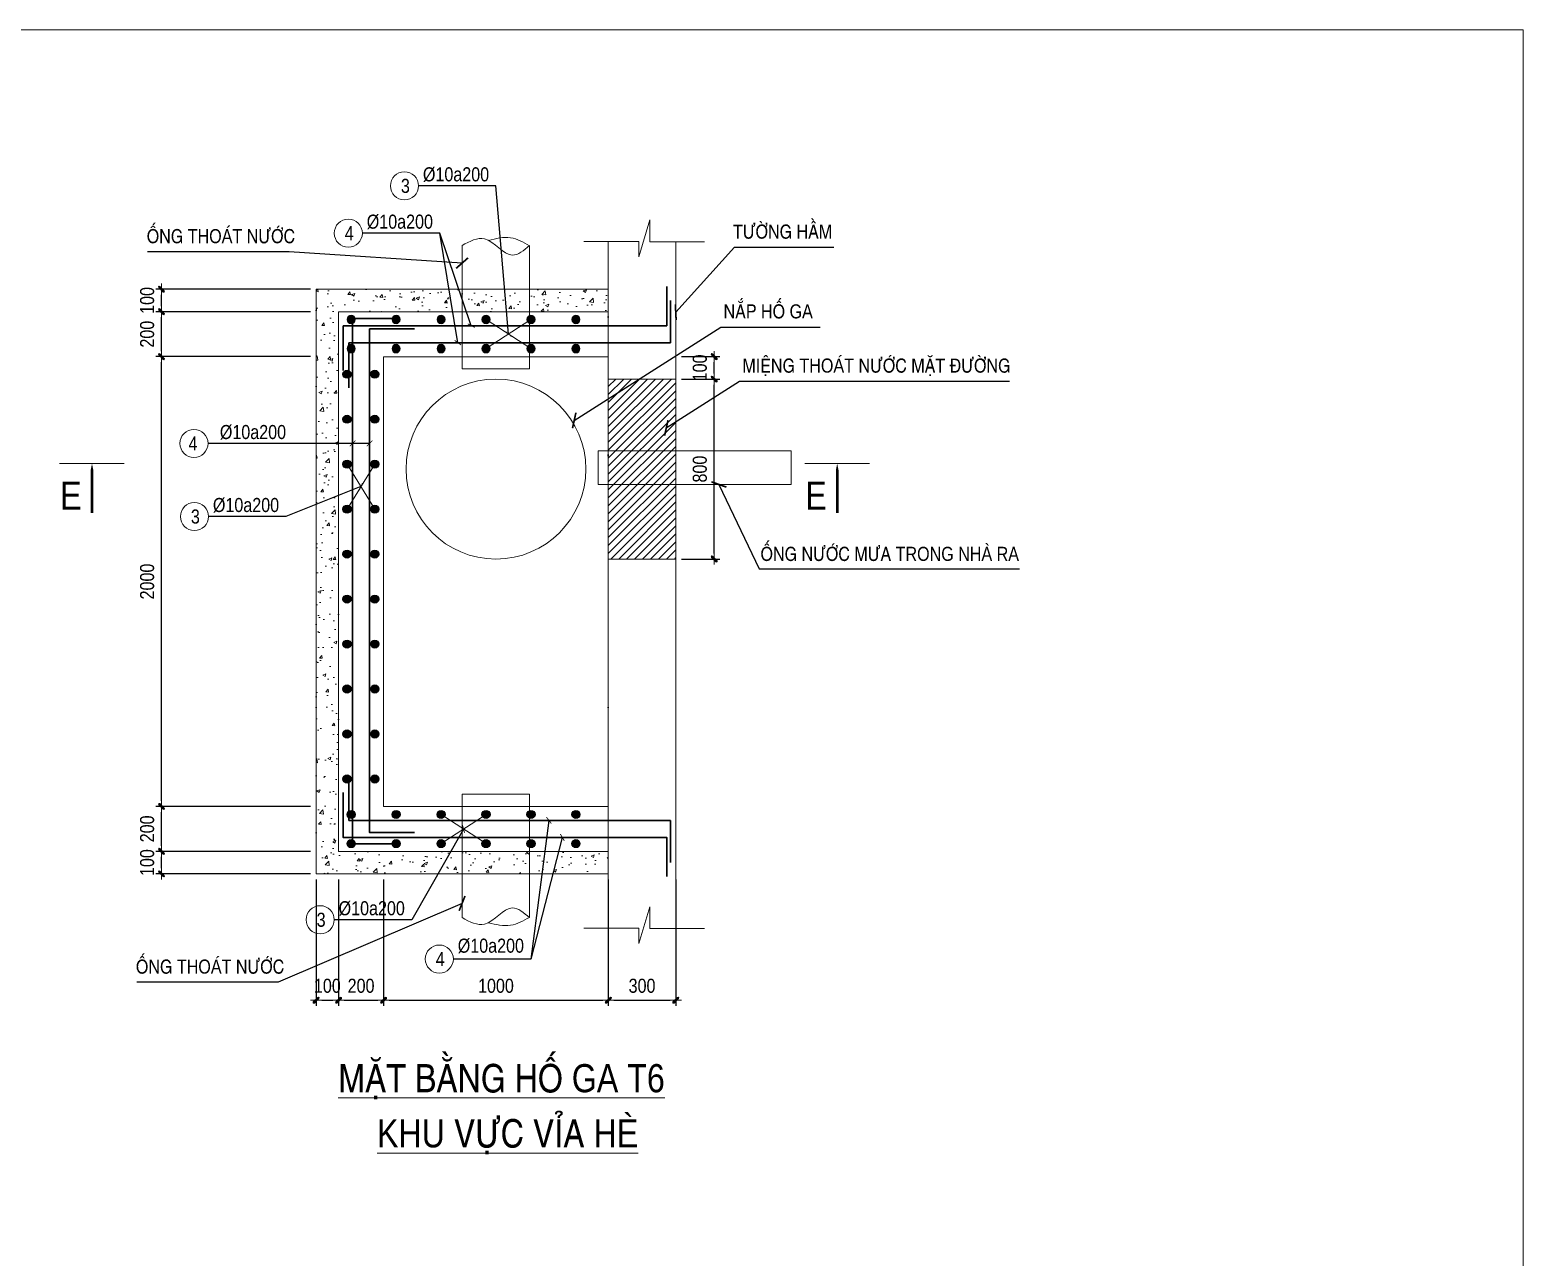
# Model space of a CAD drawing. Header units: millimetres. Extents: x -3568569 to -3536212, y 773195 to 801582.
# Drawn here: x -3547054 to -3540411, y 796125 to 801582 of the extents above; entities that cross this region are included whole.
import ezdxf
from ezdxf.enums import TextEntityAlignment as Align

# ---------------------------------------------------------------- set-up
doc = ezdxf.new("R2010")
doc.units = ezdxf.units.MM
doc.header["$MEASUREMENT"] = 0
doc.layers.get('0').update_dxf_attribs({"lineweight": 9})
doc.layers.get('Defpoints').update_dxf_attribs({"color": 10, "lineweight": 0})
for name, color, linetype, lineweight in [("'S_Concrete_Hatch_252", 252, 'Continuous', 9), ('chunho.q', 1, 'Continuous', 13), ('CTHEP', 4, 'Continuous', 30), ('DBAO', 2, 'Continuous', 13), ('KTH', 154, 'Continuous', 15), ('Net cat Betong', 6, 'Continuous', 40), ('STICK', 1, 'Continuous', 9), ('TEXT', 7, 'Continuous', 15)]:
    doc.layers.add(name, color=color, linetype=linetype, lineweight=lineweight)
for name, color, linetype in [('D-TEXT', 1, 'Continuous'), ('MEP-H-TXT25', 7, 'Continuous'), ('Wall Hatch', 134, 'Continuous')]:
    doc.layers.add(name, color=color, linetype=linetype)
doc.styles.add('Star-HelCon', font='VHELVCN_0.TTF')
doc.styles.add('TTP-HelCon', font='VHELVCN_0.TTF')
doc.dimstyles.new('TTP-25', dxfattribs={"dimscale": 25, "dimtxt": 2.5, "dimasz": 1, "dimexe": 1, "dimexo": 1, "dimgap": 0.09, "dimtad": 0, "dimdec": 4, "dimrnd": 5, "dimzin": 9, "dimdsep": 46, "dimtxsty": 'TTP-HelCon', "dimblk": 'Stick', "dimcen": 0.09, "dimdle": 1.5, "dimclrd": 256, "dimclre": 256, "dimclrt": 1, "dimadec": 0, "dimazin": 0, "dimtfac": 1, "dimtdec": 4, "dimtmove": 0, "dimatfit": 3, "dimldrblk": 'ARCHTICK', "dimfxl": 1, "dimtvp": 1, "dimtolj": 1, "dimtzin": 0, "dimarcsym": 0})

# ---------------------------------------------------------------- blocks, each defined once
blk = doc.blocks.new('Stick')
at = {"layer": 'STICK'}
h = blk.add_hatch(color=256, dxfattribs=at)
edge = h.paths.add_edge_path()
edge.add_line((0.3, 0.5), (-0.5, -0.3))
edge.add_arc((-0.4, -0.4), 0.141, 135, 315)
edge.add_line((-0.3, -0.5), (0.5, 0.3))
edge.add_arc((0.4, 0.4), 0.141, 315, 495)
blk.add_line((1, 0), (-1, 0), dxfattribs=at)
blk.add_lwpolyline([(0.3, 0.5), (-0.5, -0.3, 1), (-0.3, -0.5), (0.5, 0.3, 1), (0.3, 0.5, 1)], format="xyb", dxfattribs=at)
blk = doc.blocks.new('*U245')
at = {"layer": 'Wall Hatch'}
h = blk.add_hatch(color=2, dxfattribs=at)
h.dxf.hatch_style = 1
h.paths.add_polyline_path([(-18, 0, 1), (18, 0, 1)])
at = {"layer": 'D-TEXT'}
blk.add_circle((0, 0), 18, dxfattribs=at)
blk = doc.blocks.new('*U246')
at = {"layer": 'Net cat Betong', "color": 0, "linetype": 'ByBlock', "lineweight": -2, "transparency": 16777216}
for p in [(0, 1000), (0, 800), (0, 600), (0, 400), (0, 200), (0, 0)]:
    blk.add_blockref('*U245', p, dxfattribs=at)
blk = doc.blocks.new('*U244')
at = {"layer": 'Wall Hatch'}
h = blk.add_hatch(color=2, dxfattribs=at)
h.dxf.hatch_style = 1
h.paths.add_polyline_path([(-18, 0, 1), (18, 0, 1)])
at = {"layer": 'D-TEXT'}
blk.add_circle((0, 0), 18, dxfattribs=at)
blk = doc.blocks.new('*U243')
at = {"layer": 'Net cat Betong', "color": 0, "linetype": 'ByBlock', "lineweight": -2, "transparency": 16777216}
for p in [(0, 1000), (0, 800), (0, 600), (0, 400), (0, 200), (0, 0)]:
    blk.add_blockref('*U244', p, dxfattribs=at)
blk = doc.blocks.new('*U249')
at = {"layer": 'Wall Hatch'}
h = blk.add_hatch(color=2, dxfattribs=at)
h.dxf.hatch_style = 1
h.paths.add_polyline_path([(-18, 0, 1), (18, 0, 1)])
at = {"layer": 'D-TEXT'}
blk.add_circle((0, 0), 18, dxfattribs=at)
blk = doc.blocks.new('*U250')
at = {"layer": 'Net cat Betong', "color": 0, "linetype": 'ByBlock', "lineweight": -2, "transparency": 16777216}
for p in [(0, 1000), (0, 800), (0, 600), (0, 400), (0, 200), (0, 0)]:
    blk.add_blockref('*U249', p, dxfattribs=at)
blk = doc.blocks.new('*U248')
at = {"layer": 'Wall Hatch'}
h = blk.add_hatch(color=2, dxfattribs=at)
h.dxf.hatch_style = 1
h.paths.add_polyline_path([(-18, 0, 1), (18, 0, 1)])
at = {"layer": 'D-TEXT'}
blk.add_circle((0, 0), 18, dxfattribs=at)
blk = doc.blocks.new('*U247')
at = {"layer": 'Net cat Betong', "color": 0, "linetype": 'ByBlock', "lineweight": -2, "transparency": 16777216}
for p in [(0, 1000), (0, 800), (0, 600), (0, 400), (0, 200), (0, 0)]:
    blk.add_blockref('*U248', p, dxfattribs=at)
blk = doc.blocks.new('*U251')
at = {"layer": 'Wall Hatch'}
h = blk.add_hatch(color=2, dxfattribs=at)
h.dxf.hatch_style = 1
h.paths.add_polyline_path([(18, 0, 1), (-18, 0, 1)])
at = {"layer": 'D-TEXT'}
blk.add_circle((0, 0), 18, dxfattribs=at)
blk = doc.blocks.new('*U252')
at = {"layer": 'Net cat Betong', "color": 0, "linetype": 'ByBlock', "lineweight": -2, "transparency": 16777216}
for p in [(0, 1800), (0, 1600), (0, 1400), (0, 1200), (0, 1000), (0, 800), (0, 600), (0, 400), (0, 200), (0, 0)]:
    blk.add_blockref('*U251', p, dxfattribs=at)
blk = doc.blocks.new('*U253')
at = {"layer": 'Wall Hatch'}
h = blk.add_hatch(color=2, dxfattribs=at)
h.dxf.hatch_style = 1
h.paths.add_polyline_path([(18, 0, 1), (-18, 0, 1)])
at = {"layer": 'D-TEXT'}
blk.add_circle((0, 0), 18, dxfattribs=at)
blk = doc.blocks.new('*U254')
at = {"layer": 'Net cat Betong', "color": 0, "linetype": 'ByBlock', "lineweight": -2, "transparency": 16777216}
for p in [(0, 1800), (0, 1600), (0, 1400), (0, 1200), (0, 1000), (0, 800), (0, 600), (0, 400), (0, 200), (0, 0)]:
    blk.add_blockref('*U253', p, dxfattribs=at)
blk = doc.blocks.new('*D267')
at = {"layer": 'Defpoints', "color": 0, "ltscale": 0.8, "transparency": 16777216}
for p in [(-3545780.5, 797829), (-3545680.5, 797829), (-3545680.5, 797266.9)]:
    blk.add_point(p, dxfattribs=at)
at = {"layer": 'KTH', "lineweight": -2, "ltscale": 0.8, "transparency": 16777216}
for p, q in [((-3545780.5, 797804), (-3545780.5, 797241.9)), ((-3545680.5, 797804), (-3545680.5, 797241.9)), ((-3545755.5, 797266.9), (-3545705.5, 797266.9))]:
    blk.add_line(p, q, dxfattribs=at)
at = {"layer": 'KTH', "lineweight": -2, "ltscale": 0.8, "transparency": 16777216, "xscale": 25, "yscale": 25, "zscale": 25, "rotation": 180}
blk.add_blockref('Stick', (-3545780.5, 797266.9), dxfattribs=at)
at = {"layer": 'KTH', "lineweight": -2, "ltscale": 0.8, "transparency": 16777216, "xscale": 25, "yscale": 25, "zscale": 25}
blk.add_blockref('Stick', (-3545680.5, 797266.9), dxfattribs=at)
at = {"layer": 'KTH', "color": 1, "ltscale": 0.8, "transparency": 16777216, "insert": (-3545730.5, 797330.8), "char_height": 62.5, "attachment_point": 5, "style": 'TTP-HelCon'}
blk.add_mtext('\\A1;100', dxfattribs=at)
blk = doc.blocks.new('_ArchTick')
at = {"color": 0, "linetype": 'ByBlock', "const_width": 0.15}
blk.add_lwpolyline([(-0.5, -0.5), (0.5, 0.5)], dxfattribs=at)
blk = doc.blocks.new('*D268')
at = {"layer": 'Defpoints', "color": 0, "ltscale": 0.8, "transparency": 16777216}
for p in [(-3545680.5, 797829), (-3545480.5, 797829), (-3545480.5, 797266.9)]:
    blk.add_point(p, dxfattribs=at)
at = {"layer": 'KTH', "lineweight": -2, "ltscale": 0.8, "transparency": 16777216}
for p, q in [((-3545680.5, 797804), (-3545680.5, 797241.9)), ((-3545480.5, 797804), (-3545480.5, 797241.9)), ((-3545655.5, 797266.9), (-3545505.5, 797266.9))]:
    blk.add_line(p, q, dxfattribs=at)
at = {"layer": 'KTH', "lineweight": -2, "ltscale": 0.8, "transparency": 16777216, "xscale": 25, "yscale": 25, "zscale": 25, "rotation": 180}
blk.add_blockref('Stick', (-3545680.5, 797266.9), dxfattribs=at)
at = {"layer": 'KTH', "lineweight": -2, "ltscale": 0.8, "transparency": 16777216, "xscale": 25, "yscale": 25, "zscale": 25}
blk.add_blockref('Stick', (-3545480.5, 797266.9), dxfattribs=at)
at = {"layer": 'KTH', "color": 1, "ltscale": 0.8, "transparency": 16777216, "insert": (-3545580.5, 797330.8), "char_height": 62.5, "attachment_point": 5, "style": 'TTP-HelCon'}
blk.add_mtext('\\A1;200', dxfattribs=at)
blk = doc.blocks.new('*D269')
at = {"layer": 'Defpoints', "color": 0, "ltscale": 0.8, "transparency": 16777216}
for p in [(-3545480.5, 797829), (-3544480.5, 797829), (-3544480.5, 797266.9)]:
    blk.add_point(p, dxfattribs=at)
at = {"layer": 'KTH', "lineweight": -2, "ltscale": 0.8, "transparency": 16777216}
for p, q in [((-3545480.5, 797804), (-3545480.5, 797241.9)), ((-3544480.5, 797804), (-3544480.5, 797241.9)), ((-3545455.5, 797266.9), (-3544505.5, 797266.9))]:
    blk.add_line(p, q, dxfattribs=at)
at = {"layer": 'KTH', "lineweight": -2, "ltscale": 0.8, "transparency": 16777216, "xscale": 25, "yscale": 25, "zscale": 25, "rotation": 180}
blk.add_blockref('Stick', (-3545480.5, 797266.9), dxfattribs=at)
at = {"layer": 'KTH', "lineweight": -2, "ltscale": 0.8, "transparency": 16777216, "xscale": 25, "yscale": 25, "zscale": 25}
blk.add_blockref('Stick', (-3544480.5, 797266.9), dxfattribs=at)
at = {"layer": 'KTH', "color": 1, "ltscale": 0.8, "transparency": 16777216, "insert": (-3544980.5, 797330.8), "char_height": 62.5, "attachment_point": 5, "style": 'TTP-HelCon'}
blk.add_mtext('\\A1;1000', dxfattribs=at)
blk = doc.blocks.new('*D270')
at = {"layer": 'Defpoints', "color": 0, "ltscale": 0.8, "transparency": 16777216}
for p in [(-3544480.5, 797829), (-3544180.5, 797829), (-3544180.5, 797266.9)]:
    blk.add_point(p, dxfattribs=at)
at = {"layer": 'KTH', "lineweight": -2, "ltscale": 0.8, "transparency": 16777216}
for p, q in [((-3544480.5, 797804), (-3544480.5, 797241.9)), ((-3544180.5, 797804), (-3544180.5, 797241.9)), ((-3544455.5, 797266.9), (-3544205.5, 797266.9))]:
    blk.add_line(p, q, dxfattribs=at)
at = {"layer": 'KTH', "lineweight": -2, "ltscale": 0.8, "transparency": 16777216, "xscale": 25, "yscale": 25, "zscale": 25, "rotation": 180}
blk.add_blockref('Stick', (-3544480.5, 797266.9), dxfattribs=at)
at = {"layer": 'KTH', "lineweight": -2, "ltscale": 0.8, "transparency": 16777216, "xscale": 25, "yscale": 25, "zscale": 25}
blk.add_blockref('Stick', (-3544180.5, 797266.9), dxfattribs=at)
at = {"layer": 'KTH', "color": 1, "ltscale": 0.8, "transparency": 16777216, "insert": (-3544330.5, 797330.8), "char_height": 62.5, "attachment_point": 5, "style": 'TTP-HelCon'}
blk.add_mtext('\\A1;300', dxfattribs=at)
blk = doc.blocks.new('*D271')
at = {"layer": 'Defpoints', "color": 0, "ltscale": 0.8, "transparency": 16777216}
for p in [(-3546468.3, 797929), (-3545780.5, 797929), (-3545780.5, 797829)]:
    blk.add_point(p, dxfattribs=at)
at = {"layer": 'KTH', "lineweight": -2, "ltscale": 0.8, "transparency": 16777216}
for p, q in [((-3545805.5, 797929), (-3546493.3, 797929)), ((-3546468.3, 797854), (-3546468.3, 797904)), ((-3545805.5, 797829), (-3546493.3, 797829))]:
    blk.add_line(p, q, dxfattribs=at)
at = {"layer": 'KTH', "lineweight": -2, "ltscale": 0.8, "transparency": 16777216, "xscale": 25, "yscale": 25, "zscale": 25}
for p, rotation in [((-3546468.3, 797929), 90), ((-3546468.3, 797829), 270)]:
    blk.add_blockref('Stick', p, dxfattribs=dict(at, rotation=rotation))
at = {"layer": 'KTH', "color": 1, "ltscale": 0.8, "transparency": 16777216, "insert": (-3546532.1, 797879), "char_height": 62.5, "attachment_point": 5, "rotation": 90, "style": 'TTP-HelCon'}
blk.add_mtext('\\A1;100', dxfattribs=at)
blk = doc.blocks.new('*D272')
at = {"layer": 'Defpoints', "color": 0, "ltscale": 0.8, "transparency": 16777216}
for p in [(-3546468.3, 798129), (-3545780.5, 798129), (-3545780.5, 797929)]:
    blk.add_point(p, dxfattribs=at)
at = {"layer": 'KTH', "lineweight": -2, "ltscale": 0.8, "transparency": 16777216}
for p, q in [((-3545805.5, 798129), (-3546493.3, 798129)), ((-3546468.3, 797954), (-3546468.3, 798104)), ((-3545805.5, 797929), (-3546493.3, 797929))]:
    blk.add_line(p, q, dxfattribs=at)
at = {"layer": 'KTH', "lineweight": -2, "ltscale": 0.8, "transparency": 16777216, "xscale": 25, "yscale": 25, "zscale": 25}
for p, rotation in [((-3546468.3, 798129), 90), ((-3546468.3, 797929), 270)]:
    blk.add_blockref('Stick', p, dxfattribs=dict(at, rotation=rotation))
at = {"layer": 'KTH', "color": 1, "ltscale": 0.8, "transparency": 16777216, "insert": (-3546532.1, 798029), "char_height": 62.5, "attachment_point": 5, "rotation": 90, "style": 'TTP-HelCon'}
blk.add_mtext('\\A1;200', dxfattribs=at)
blk = doc.blocks.new('*D273')
at = {"layer": 'Defpoints', "color": 0, "ltscale": 0.8, "transparency": 16777216}
for p in [(-3546468.3, 800129), (-3545780.5, 800129), (-3545780.5, 798129)]:
    blk.add_point(p, dxfattribs=at)
at = {"layer": 'KTH', "lineweight": -2, "ltscale": 0.8, "transparency": 16777216}
for p, q in [((-3545805.5, 800129), (-3546493.3, 800129)), ((-3546468.3, 798154), (-3546468.3, 800104)), ((-3545805.5, 798129), (-3546493.3, 798129))]:
    blk.add_line(p, q, dxfattribs=at)
at = {"layer": 'KTH', "lineweight": -2, "ltscale": 0.8, "transparency": 16777216, "xscale": 25, "yscale": 25, "zscale": 25}
for p, rotation in [((-3546468.3, 800129), 90), ((-3546468.3, 798129), 270)]:
    blk.add_blockref('Stick', p, dxfattribs=dict(at, rotation=rotation))
at = {"layer": 'KTH', "color": 1, "ltscale": 0.8, "transparency": 16777216, "insert": (-3546532.1, 799129), "char_height": 62.5, "attachment_point": 5, "rotation": 90, "style": 'TTP-HelCon'}
blk.add_mtext('\\A1;2000', dxfattribs=at)
blk = doc.blocks.new('*D274')
at = {"layer": 'Defpoints', "color": 0, "ltscale": 0.8, "transparency": 16777216}
for p in [(-3546468.3, 800329), (-3545780.5, 800329), (-3545780.5, 800129)]:
    blk.add_point(p, dxfattribs=at)
at = {"layer": 'KTH', "lineweight": -2, "ltscale": 0.8, "transparency": 16777216}
for p, q in [((-3545805.5, 800329), (-3546493.3, 800329)), ((-3546468.3, 800154), (-3546468.3, 800304)), ((-3545805.5, 800129), (-3546493.3, 800129))]:
    blk.add_line(p, q, dxfattribs=at)
at = {"layer": 'KTH', "lineweight": -2, "ltscale": 0.8, "transparency": 16777216, "xscale": 25, "yscale": 25, "zscale": 25}
for p, rotation in [((-3546468.3, 800329), 90), ((-3546468.3, 800129), 270)]:
    blk.add_blockref('Stick', p, dxfattribs=dict(at, rotation=rotation))
at = {"layer": 'KTH', "color": 1, "ltscale": 0.8, "transparency": 16777216, "insert": (-3546532.1, 800229), "char_height": 62.5, "attachment_point": 5, "rotation": 90, "style": 'TTP-HelCon'}
blk.add_mtext('\\A1;200', dxfattribs=at)
blk = doc.blocks.new('*D275')
at = {"layer": 'Defpoints', "color": 0, "ltscale": 0.8, "transparency": 16777216}
for p in [(-3546468.3, 800429), (-3545780.5, 800429), (-3545780.5, 800329)]:
    blk.add_point(p, dxfattribs=at)
at = {"layer": 'KTH', "lineweight": -2, "ltscale": 0.8, "transparency": 16777216}
for p, q in [((-3545805.5, 800429), (-3546493.3, 800429)), ((-3546468.3, 800354), (-3546468.3, 800404)), ((-3545805.5, 800329), (-3546493.3, 800329))]:
    blk.add_line(p, q, dxfattribs=at)
at = {"layer": 'KTH', "lineweight": -2, "ltscale": 0.8, "transparency": 16777216, "xscale": 25, "yscale": 25, "zscale": 25}
for p, rotation in [((-3546468.3, 800429), 90), ((-3546468.3, 800329), 270)]:
    blk.add_blockref('Stick', p, dxfattribs=dict(at, rotation=rotation))
at = {"layer": 'KTH', "color": 1, "ltscale": 0.8, "transparency": 16777216, "insert": (-3546532.1, 800379), "char_height": 62.5, "attachment_point": 5, "rotation": 90, "style": 'TTP-HelCon'}
blk.add_mtext('\\A1;100', dxfattribs=at)
blk = doc.blocks.new('*D288')
at = {"layer": 'Defpoints', "color": 0, "ltscale": 0.8, "transparency": 16777216}
for p in [(-3544180.5, 800029), (-3544009.5, 800029), (-3544180.5, 799229)]:
    blk.add_point(p, dxfattribs=at)
at = {"layer": 'KTH', "lineweight": -2, "ltscale": 0.8, "transparency": 16777216}
for p, q in [((-3544155.5, 800029), (-3543984.5, 800029)), ((-3544009.5, 799254), (-3544009.5, 800004)), ((-3544155.5, 799229), (-3543984.5, 799229))]:
    blk.add_line(p, q, dxfattribs=at)
at = {"layer": 'KTH', "lineweight": -2, "ltscale": 0.8, "transparency": 16777216, "xscale": 25, "yscale": 25, "zscale": 25}
for p, rotation in [((-3544009.5, 800029), 90), ((-3544009.5, 799229), 270)]:
    blk.add_blockref('Stick', p, dxfattribs=dict(at, rotation=rotation))
at = {"layer": 'KTH', "color": 1, "ltscale": 0.8, "transparency": 16777216, "insert": (-3544073.3, 799629), "char_height": 62.5, "attachment_point": 5, "rotation": 90, "style": 'TTP-HelCon'}
blk.add_mtext('\\A1;800', dxfattribs=at)
blk = doc.blocks.new('*D289')
at = {"layer": 'Defpoints', "color": 0, "ltscale": 0.8, "transparency": 16777216}
for p in [(-3544180.5, 800129), (-3544009.5, 800129), (-3544180.5, 800029)]:
    blk.add_point(p, dxfattribs=at)
at = {"layer": 'KTH', "lineweight": -2, "ltscale": 0.8, "transparency": 16777216}
for p, q in [((-3544155.5, 800129), (-3543984.5, 800129)), ((-3544009.5, 800054), (-3544009.5, 800104)), ((-3544155.5, 800029), (-3543984.5, 800029))]:
    blk.add_line(p, q, dxfattribs=at)
at = {"layer": 'KTH', "lineweight": -2, "ltscale": 0.8, "transparency": 16777216, "xscale": 25, "yscale": 25, "zscale": 25}
for p, rotation in [((-3544009.5, 800129), 90), ((-3544009.5, 800029), 270)]:
    blk.add_blockref('Stick', p, dxfattribs=dict(at, rotation=rotation))
at = {"layer": 'KTH', "color": 1, "ltscale": 0.8, "transparency": 16777216, "insert": (-3544073.3, 800079), "char_height": 62.5, "attachment_point": 5, "rotation": 90, "style": 'TTP-HelCon'}
blk.add_mtext('\\A1;100', dxfattribs=at)

msp = doc.modelspace()

# ---------------------------------------------------------------- hatches: boundary and pattern name
at = {"layer": "'S_Concrete_Hatch_252"}
h = msp.add_hatch(dxfattribs=at)
h.set_pattern_fill('AR-CONC', color=256, scale=20)
h.set_pattern_definition([(50, (-3554766.73, 787143.45), (143.452, -12.5504), [15, -165]), (355, (-3554766.73, 787143.45), (-27.7503, 150.4384), [12, -132]), (100.4514, (-3554754.77, 787142.4), (115.7018, 137.888), [12.748, -140.2284]), (46.1842, (-3554766.73, 787183.45), (213.4483, -33.1039), [22.5, -247.5]), (96.6356, (-3554748.94, 787180.7), (186.9324, 194.8237), [19.122, -210.3428]), (351.1842, (-3554766.73, 787183.45), (186.9324, 194.8237), [18, -198]), (21, (-3554746.73, 787173.45), (119.3814, -80.5238), [15, -165]), (326, (-3554746.73, 787173.45), (48.6631, 145.03), [12, -132]), (71.4514, (-3554736.78, 787166.74), (168.0445, 64.5062), [12.748, -140.2284]), (37.5, (-3554766.725, 787143.45), (2.43197, 66.57877), [0, -130.4, 0, -134, 0, -132.5]), (7.5, (-3554766.725, 787143.45), (52.6139, 78.88234), [0, -76.4, 0, -127.4, 0, -50.5]), (327.5, (-3554811.325, 787143.45), (106.76449, -4.51097), [0, -50, 0, -156, 0, -207]), (317.5, (-3554831.325, 787143.45), (116.63723, 20.021), [0, -65, 0, -103.6, 0, -147])])
h.paths.add_polyline_path([(-3545780.94505, 797828.95887), (-3544480.94505, 797828.95887), (-3544480.52193, 800428.95887), (-3545780.52193, 800428.95887)])
h.paths.add_polyline_path([(-3545680.52193, 797928.95887), (-3544480.52193, 797928.95887), (-3544480.52193, 800328.95887), (-3545680.52193, 800328.95887)], flags=16)
h = msp.add_hatch(dxfattribs=at)
h.set_pattern_fill('ANSI31', color=256, scale=200)
h.set_pattern_definition([(45, (-3547460.745, 802177.555), (-17.67767, 17.67767), [])])
h.paths.add_polyline_path([(-3544480.52193, 800028.95887), (-3544180.52193, 800028.95887), (-3544180.52193, 799228.95887), (-3544480.52193, 799228.95887)])

# ---------------------------------------------------------------- linework, layer by layer
for p, q in [((-3545024.62259, 800294.42084), (-3544824.62259, 800164.80089)), ((-3544824.62259, 800294.42084), (-3545024.62259, 800164.80089)), ((-3546921.50216, 799653.51894), (-3546633.75252, 799653.51894)), ((-3545642.98618, 799650.87856), (-3545519.43837, 799450.87856)), ((-3545519.43837, 799650.87856), (-3545642.98618, 799450.87856)), ((-3543606.15831, 799653.51894), (-3543318.40866, 799653.51894)), ((-3545224.62259, 798093.11684), (-3545024.62259, 797963.49689)), ((-3545024.62259, 798093.11684), (-3545224.62259, 797963.49689))]:
    msp.add_line(p, q, dxfattribs=at)
for points in [[(-3544589.84333, 800641.08647), (-3544344.8929, 800641.08647), (-3544344.8929, 800572.87354), (-3544295.74731, 800736.99151), (-3544295.74731, 800640.07171), (-3544052.78437, 800640.07171)], [(-3545131.14162, 800623.74676), (-3545130.58782, 800074.98051), (-3544830.58782, 800074.98051), (-3544831.14162, 800623.74676)], [(-3545131.14162, 797634.17097), (-3545130.58782, 798182.93723), (-3544830.58782, 798182.93723), (-3544831.14162, 797634.17097)], [(-3544589.84333, 797586.87136), (-3544344.8929, 797586.87136), (-3544344.8929, 797518.65844), (-3544295.74731, 797682.7764), (-3544295.74731, 797585.85661), (-3544052.78437, 797585.85661)]]:
    msp.add_lwpolyline(points, dxfattribs=at)
for points in [[(-3545780.52193, 797828.95887), (-3544480.52193, 797828.95887), (-3544480.52193, 800428.95887), (-3545780.52193, 800428.95887)], [(-3544480.52193, 800028.95887), (-3544180.52193, 800028.95887), (-3544180.52193, 799228.95887), (-3544480.52193, 799228.95887)], [(-3544525.18701, 799710.45243), (-3543667.43863, 799710.74884), (-3543667.43863, 799560.74884), (-3544525.10036, 799560.45248)]]:
    msp.add_lwpolyline(points, close=True, dxfattribs=at)
for centre, radius in [((-3545387.51169, 800888.6304), 62.5), ((-3545637.38643, 800678.16043), 62.5), ((-3544980.52193, 799628.95887), 400), ((-3546323.93589, 799742.96508), 62.5), ((-3546321.88914, 799418.07481), 62.5), ((-3545762.45459, 797624.87446), 62.5), ((-3545232.46902, 797450.07166), 62.5)]:
    msp.add_circle(centre, radius, dxfattribs=at)
for points in [[(-3545131.14162, 800623.74676), (-3545030.83878, 800652.60487), (-3544906.85494, 800580.27994), (-3544831.14162, 800623.74676)], [(-3544831.13898, 800622.33434), (-3544915.24128, 800657.57888), (-3545014.15973, 800646.15053)], [(-3545131.14162, 797634.17097), (-3545030.83878, 797605.31286), (-3544906.85494, 797677.6378), (-3544831.14162, 797634.17097)], [(-3544831.13898, 797635.58339), (-3544915.24128, 797600.33885), (-3545014.15973, 797611.7672)]]:
    msp.add_spline(points, degree=3, dxfattribs=at)
at = {"layer": 'CTHEP'}
for p, q in [((-3544220.84664, 800266.84058), (-3544220.84664, 800441.16299)), ((-3544204.0698, 800191.07716), (-3544204.0698, 800379.00644)), ((-3545659.95403, 800066.84058), (-3545659.95403, 800266.84058)), ((-3545659.95403, 800266.84058), (-3544220.84664, 800266.84058)), ((-3545634.78078, 799991.07716), (-3545634.78078, 800191.07716)), ((-3545634.78078, 800191.07716), (-3544204.0698, 800191.07716)), ((-3545634.39661, 798266.84058), (-3545634.39661, 798066.84058)), ((-3545634.39661, 798066.84058), (-3544204.0698, 798066.84058)), ((-3544204.0698, 798066.84058), (-3544204.0698, 797878.91129))]:
    msp.add_line(p, q, dxfattribs=at)
for points in [[(-3545418.40364, 797961.81114), (-3545618.40364, 797961.81114), (-3545618.40364, 800298.95887), (-3545418.40364, 800298.95887)], [(-3545342.64022, 798012.33443), (-3545542.64022, 798012.33443), (-3545542.64022, 800252.53516), (-3545342.64022, 800252.53516)], [(-3545660.56065, 798191.07716), (-3545660.56065, 797991.07716), (-3544220.84664, 797991.07716), (-3544220.84664, 797816.75474)]]:
    msp.add_lwpolyline(points, dxfattribs=at)
at = {"layer": 'DBAO'}
for p, q in [((-3544480.52193, 797586.87136), (-3544480.52193, 800641.08647)), ((-3544180.52193, 797586.87136), (-3544180.52193, 800641.08647)), ((-3544480.52193, 800028.95887), (-3544180.52193, 800028.95887)), ((-3544480.52193, 799228.95887), (-3544180.52193, 799228.95887))]:
    msp.add_line(p, q, dxfattribs=at)
for points in [[(-3545680.52193, 797928.95887), (-3544480.52193, 797928.95887), (-3544480.52193, 800328.95887), (-3545680.52193, 800328.95887)], [(-3545480.52193, 798128.95887), (-3544480.52193, 798128.95887), (-3544480.52193, 800128.95887), (-3545480.52193, 800128.95887)]]:
    msp.add_lwpolyline(points, close=True, dxfattribs=at)
at = {"layer": 'Defpoints'}
msp.add_lwpolyline([(-3553663.3981, 790666.77995), (-3540410.54605, 790666.77995), (-3540410.54605, 801582.27552), (-3553663.3981, 801582.27552)], close=True, dxfattribs=at)
at = {"layer": 'MEP-H-TXT25', "color": 0, "ltscale": 0.8, "flags": 128}
for points in [[(-3546777.57669, 799653.51894, 0, 46.66667, 0), (-3546777.57669, 799536.84916, 11.66667, 11.66667, 0), (-3546777.57669, 799433.42382, 11.66667, 11.66667, 0)], [(-3543462.23284, 799653.51894, 0, 46.66667, 0), (-3543462.23284, 799536.84916, 11.66667, 11.66667, 0), (-3543462.23284, 799433.42382, 11.66667, 11.66667, 0)]]:
    msp.add_lwpolyline(points, format="xyseb", dxfattribs=at)

# ---------------------------------------------------------------- block references
at = {"layer": 'Net cat Betong', "color": 2, "xscale": -1, "rotation": 270}
for name, p in [('*U243', (-3545624.62259, 800294.42084)), ('*U246', (-3545624.62259, 800164.80089))]:
    msp.add_blockref(name, p, dxfattribs=at)
at = {"layer": 'Net cat Betong', "color": 2}
for name, p in [('*U252', (-3545642.98618, 798250.87856)), ('*U254', (-3545519.43837, 798250.87856))]:
    msp.add_blockref(name, p, dxfattribs=at)
at = {"layer": 'Net cat Betong', "color": 2, "rotation": 270}
for name, p in [('*U250', (-3545624.62259, 798093.11684)), ('*U247', (-3545624.62259, 797963.49689))]:
    msp.add_blockref(name, p, dxfattribs=at)

# ---------------------------------------------------------------- texts
at = {"layer": 'chunho.q', "style": 'TTP-HelCon'}
for s, p in [('Þ10a200', (-3545305.3972, 800908.6304)), ('Þ10a200', (-3545555.27193, 800698.16043)), ('TÖÔØNG HAÀM', (-3543925.85039, 800654.00897)), ('OÁNG THOAÙT NÖÔÙC', (-3546534.18069, 800633.74381)), ('NAÉP HOÁ GA', (-3543967.74863, 800299.13316)), ('MIEÄNG THOAÙT NÖÔÙC MAËT ÑÖÔØNG', (-3543883.87745, 800058.16195)), ('Þ10a200', (-3546208.81176, 799762.61281)), ('Þ10a200', (-3546239.77465, 799438.07481)), ('OÁNG NÖÔÙC MÖA TRONG NHAØ RA', (-3543803.39875, 799220.86648)), ('Þ10a200', (-3545680.34009, 797644.87446)), ('Þ10a200', (-3545150.35453, 797478.32379)), ('OÁNG THOAÙT NÖÔÙC', (-3546582.41074, 797385.35433))]:
    msp.add_text(s, height=62.5, dxfattribs=at).set_placement(p)
at = {"layer": 'TEXT', "color": 1, "style": 'Star-HelCon'}
for s, p in [('3', (-3545383.34503, 800888.6304)), ('4', (-3545633.21976, 800678.16043)), ('4', (-3546328.10256, 799742.96508)), ('3', (-3546317.72248, 799418.07481)), ('3', (-3545758.28792, 797624.87446)), ('4', (-3545228.30235, 797450.07166))]:
    msp.add_text(s, height=62.5, dxfattribs=at).set_placement(p, align=Align.MIDDLE)
at = {"layer": 'TEXT', "color": 1, "style": 'TTP-HelCon'}
for s, p in [('E', (-3546919.41651, 799448.48064)), ('E', (-3543604.07266, 799448.48064)), ('%%UKHU VÖÏC VÆA HEØ', (-3545509.49246, 796612.51292))]:
    msp.add_text(s, height=125, dxfattribs=at).set_placement(p)
msp.add_text('%%UMAËT BAÈNG HOÁ GA T6', height=125, dxfattribs=at).set_placement((-3544955.65301, 796857.69299), align=Align.CENTER)

# ---------------------------------------------------------------- dimensions: what is measured, and where the dimension line sits
at = {"layer": 'KTH', "color": 2, "ltscale": 0.8}
for base, p1, p2, picture, middle in [((-3546468.27785, 800428.95887), (-3545780.52193, 800328.95887), (-3545780.52193, 800428.95887), '*D275', (-3546468.27785, 800378.95887)), ((-3544009.45551, 800128.95887), (-3544180.52193, 800028.95887), (-3544180.52193, 800128.95887), '*D289', (-3544009.45551, 800078.95887)), ((-3546468.27785, 797928.95887), (-3545780.52193, 797828.95887), (-3545780.52193, 797928.95887), '*D271', (-3546468.27785, 797878.95887))]:
    dim = msp.add_linear_dim(base=base, p1=p1, p2=p2, angle=90, dimstyle='TTP-25', dxfattribs=at)
    dim.commit()
    dim.dimension.update_dxf_attribs({"geometry": picture, "text_midpoint": middle, "dimtype": 160})
for base, p1, p2, picture, middle in [((-3546468.27785, 800328.95887), (-3545780.52193, 800128.95887), (-3545780.52193, 800328.95887), '*D274', (-3546532.11119, 800228.95887)), ((-3546468.27785, 800128.95887), (-3545780.52193, 798128.95887), (-3545780.52193, 800128.95887), '*D273', (-3546532.11119, 799128.95887)), ((-3544009.45551, 800028.95887), (-3544180.52193, 799228.95887), (-3544180.52193, 800028.95887), '*D288', (-3544073.28885, 799628.95887)), ((-3546468.27785, 798128.95887), (-3545780.52193, 797928.95887), (-3545780.52193, 798128.95887), '*D272', (-3546532.11119, 798028.95887))]:
    dim = msp.add_linear_dim(base=base, p1=p1, p2=p2, angle=90, dimstyle='TTP-25', dxfattribs=at)
    dim.commit()
    dim.dimension.update_dxf_attribs({"geometry": picture, "text_midpoint": middle})
dim = msp.add_linear_dim(base=(-3545680.52193, 797266.94749), p1=(-3545780.52193, 797828.95887), p2=(-3545680.52193, 797828.95887), dimstyle='TTP-25', dxfattribs=at)
dim.commit()
dim.dimension.update_dxf_attribs({"geometry": '*D267', "text_midpoint": (-3545730.52193, 797266.94749), "dimtype": 160})
for base, p1, p2, picture, middle in [((-3545480.52193, 797266.94749), (-3545680.52193, 797828.95887), (-3545480.52193, 797828.95887), '*D268', (-3545580.52193, 797330.78082)), ((-3544480.52193, 797266.94749), (-3545480.52193, 797828.95887), (-3544480.52193, 797828.95887), '*D269', (-3544980.52193, 797330.78082)), ((-3544180.52193, 797266.94749), (-3544480.52193, 797828.95887), (-3544180.52193, 797828.95887), '*D270', (-3544330.52193, 797330.78082))]:
    dim = msp.add_linear_dim(base=base, p1=p1, p2=p2, dimstyle='TTP-25', dxfattribs=at)
    dim.commit()
    dim.dimension.update_dxf_attribs({"geometry": picture, "text_midpoint": middle})

# ---------------------------------------------------------------- leaders
at = {"layer": "'S_Concrete_Hatch_252"}
for points in [[(-3544924.62259, 800229.61086), (-3544980.23473, 800888.6304), (-3545325.01169, 800888.6304)], [(-3545090.13506, 800266.84058), (-3545230.10946, 800678.16043), (-3545574.88643, 800678.16043)], [(-3545149.815, 800191.07716), (-3545230.10946, 800678.16043), (-3545574.88643, 800678.16043)], [(-3545581.21227, 799550.87856), (-3545914.61218, 799418.07481), (-3546259.38914, 799418.07481)], [(-3545124.62259, 798028.30687), (-3545355.17763, 797624.87446), (-3545699.95459, 797624.87446)], [(-3544744.89759, 798066.84058), (-3544825.19206, 797450.07166), (-3545169.96902, 797450.07166)], [(-3544685.21765, 797991.07716), (-3544825.19206, 797450.07166), (-3545169.96902, 797450.07166)]]:
    msp.add_leader(points, dimstyle='TTP-25', dxfattribs=at)
for points, override in [([(-3544180.52193, 800326.91174), (-3543918.76399, 800615.51158), (-3543477.04238, 800615.51158)], {"dimasz": 2}), ([(-3545131.06221, 800545.05319), (-3545900.65858, 800595.24642), (-3546530.6082, 800595.24642)], {"dimasz": 2}), ([(-3544632.28331, 799845.36096), (-3543980.47056, 800260.63577), (-3543538.74894, 800260.63577)], {"dimasz": 2}), ([(-3544222.50575, 799812.02716), (-3543896.59938, 800019.66457), (-3542695.19606, 800019.66457)], {"dimasz": 2}), ([(-3545618.40364, 799743.11031), (-3546261.43589, 799743.15459), (-3546261.436, 799742.84796)], {"dimgap": 0.09, "dimtad": 0}), ([(-3545542.64022, 799743.13427), (-3546261.43589, 799742.96508), (-3546261.43589, 799743.15459)], {"dimgap": 0.09, "dimtad": 0}), ([(-3543988.43707, 799560.64618), (-3543809.89033, 799185.45873), (-3542650.97422, 799185.50238)], {"dimasz": 2}), ([(-3545131.07742, 797697.7935), (-3545948.88862, 797346.85695), (-3546578.83824, 797346.85695)], {"dimasz": 2})]:
    msp.add_leader(points, dimstyle='TTP-25', override=override, dxfattribs=at)

doc.saveas('drawing.dxf')
